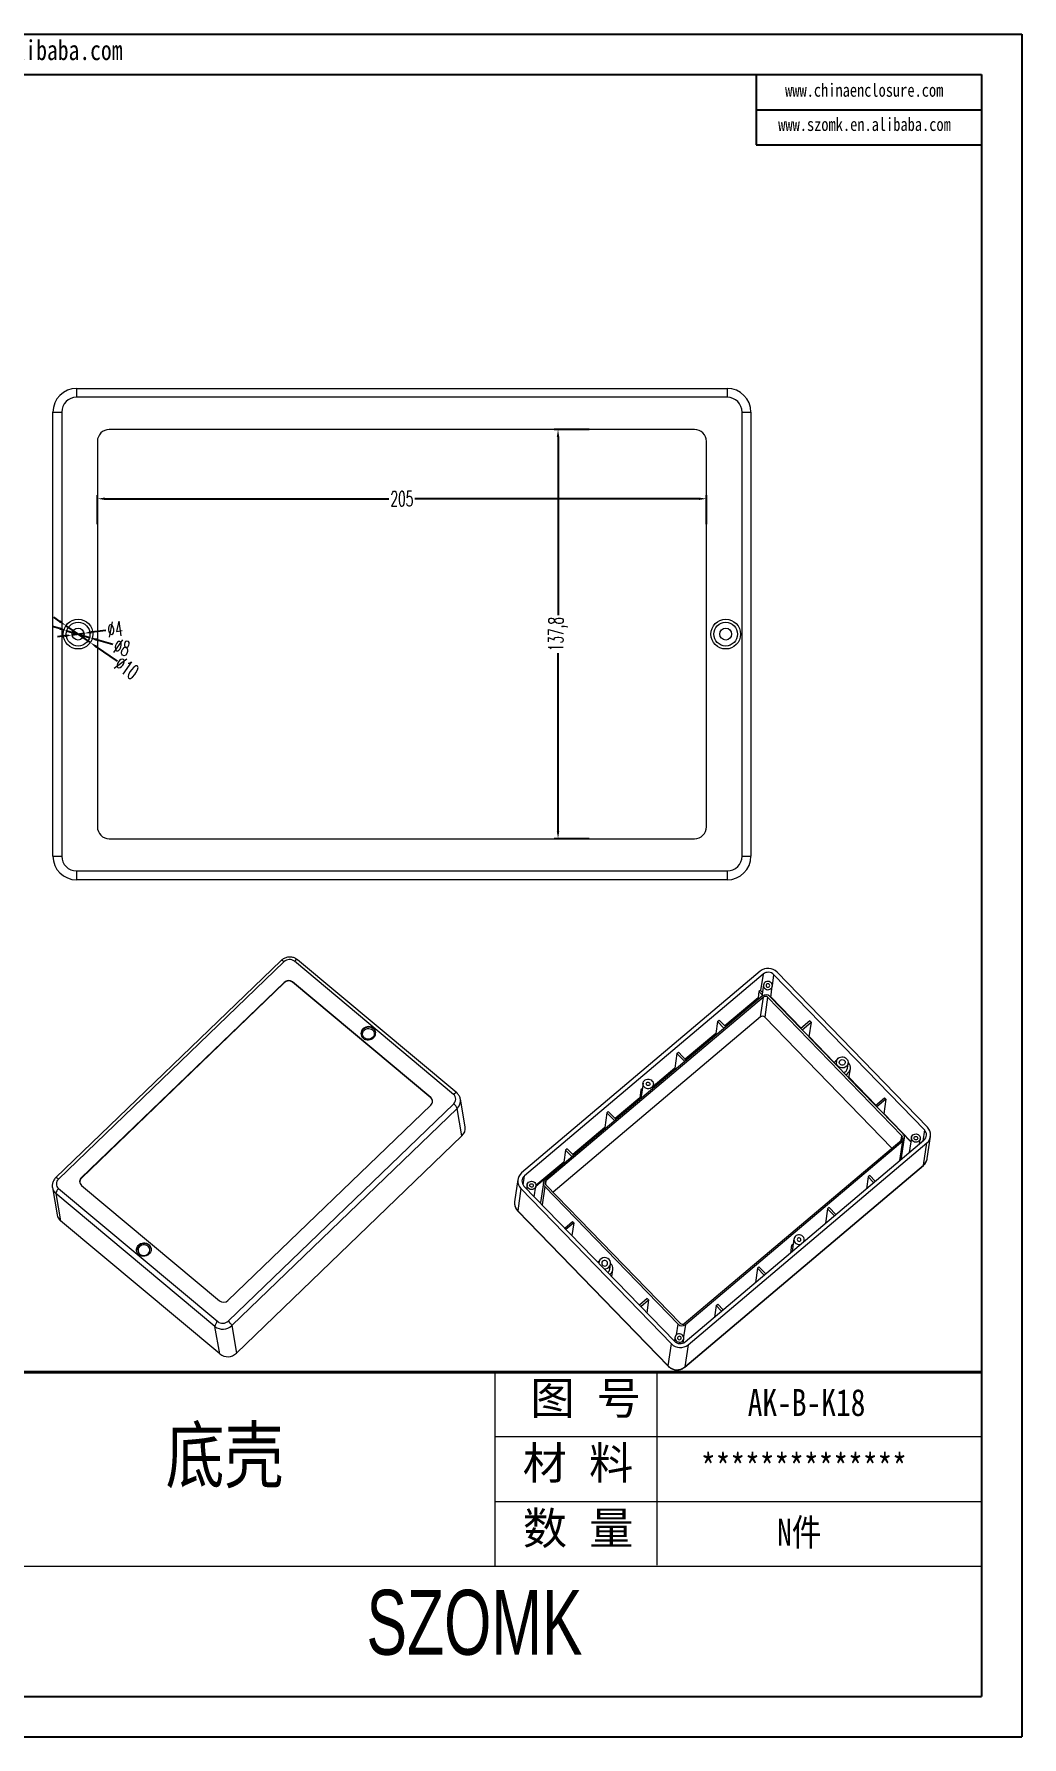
# Model space of a CAD drawing. Header units: inches. Extents: x 1539 to 3411, y 532 to 1105.
# Drawn here: x 2018 to 2350, y 532 to 1105 of the extents above; entities that cross this region are included whole.
import ezdxf

# ---------------------------------------------------------------- set-up
doc = ezdxf.new("R2010")
doc.units = ezdxf.units.IN
doc.layers.add('文字', color=81, linetype='Continuous')
doc.layers.add('粗实线', color=7, linetype='Continuous', lineweight=30)
doc.layers.add('细实线', color=3, linetype='Continuous', lineweight=9)
doc.styles.add('SLDTEXTSTYLE2', font='TXT', dxfattribs={"width": 0.6, "bigfont": 'bigfont'})
doc.styles.get("Standard").update_dxf_attribs({"font": 'txt', "bigfont": 'gbcbig.shx'})
doc.styles.add('宋体', font='', dxfattribs={"width": 0.8, "height": 3.5})
doc.styles.add('长仿宋', font='', dxfattribs={"width": 0.7, "height": 4})
doc.styles.get('宋体').set_extended_font_data('SimSun')
doc.styles.get('长仿宋').set_extended_font_data('SimSun')
doc.dimstyles.new('5', dxfattribs={"dimtxt": 5, "dimasz": 2.5, "dimexe": 1.25, "dimexo": 0.625, "dimtad": 0, "dimzin": 12, "dimtxsty": 'SLDTEXTSTYLE2', "dimcen": 2.5, "dimclrd": 3, "dimclre": 3, "dimclrt": 256, "dimadec": 0, "dimazin": 0, "dimtfac": 1, "dimtmove": 0, "dimatfit": 3, "dimfxl": 0, "dimarcsym": 0})

# ---------------------------------------------------------------- blocks, each defined once
blk = doc.blocks.new('*D109')
at = {"color": 3, "lineweight": -2}
for p, q in [((2026.51, 907.39), (2024.45, 908.81)), ((2028.56, 905.97), (2036.79, 900.28)), ((2045.9, 893.98), (2038.84, 898.86))]:
    blk.add_line(p, q, dxfattribs=at)
at = {"color": 3}
for points in [[(2026.75, 907.74), (2026.27, 907.05), (2028.56, 905.97)], [(2039.08, 899.2), (2038.61, 898.52), (2036.79, 900.28)]]:
    blk.add_solid(points, dxfattribs=at)
at = {"layer": 'Defpoints', "color": 0}
for p in [(2028.56, 905.97), (2036.79, 900.28)]:
    blk.add_point(p, dxfattribs=at)
at = {"insert": (2049.08, 891.77), "char_height": 5, "attachment_point": 5, "rotation": 325.32161, "style": 'SLDTEXTSTYLE2'}
blk.add_mtext('∅10', dxfattribs=at)
blk = doc.blocks.new('*D110')
at = {"color": 3, "lineweight": -2}
for p, q in [((2026.45, 905), (2024.06, 905.72)), ((2028.85, 904.28), (2036.51, 901.97)), ((2044.41, 899.59), (2038.9, 901.25))]:
    blk.add_line(p, q, dxfattribs=at)
at = {"color": 3}
for points in [[(2026.57, 905.4), (2026.33, 904.6), (2028.85, 904.28)], [(2039.02, 901.65), (2038.78, 900.85), (2036.51, 901.97)]]:
    blk.add_solid(points, dxfattribs=at)
at = {"layer": 'Defpoints', "color": 0}
for p in [(2028.85, 904.28), (2036.51, 901.97)]:
    blk.add_point(p, dxfattribs=at)
at = {"insert": (2047.4, 898.69), "char_height": 5, "attachment_point": 5, "rotation": 343.22592, "style": 'SLDTEXTSTYLE2'}
blk.add_mtext('∅8', dxfattribs=at)
blk = doc.blocks.new('*D111')
at = {"color": 3, "lineweight": -2}
for p, q in [((2028.22, 902.51), (2025.74, 902.17)), ((2030.69, 902.85), (2034.66, 903.4)), ((2041.96, 904.4), (2037.13, 903.74))]:
    blk.add_line(p, q, dxfattribs=at)
at = {"color": 3}
for points in [[(2028.16, 902.93), (2028.27, 902.1), (2030.69, 902.85)], [(2037.08, 904.15), (2037.19, 903.32), (2034.66, 903.4)]]:
    blk.add_solid(points, dxfattribs=at)
at = {"layer": 'Defpoints', "color": 0}
for p in [(2030.69, 902.85), (2034.66, 903.4)]:
    blk.add_point(p, dxfattribs=at)
at = {"insert": (2045.05, 904.82), "char_height": 5, "attachment_point": 5, "rotation": 7.81156, "style": 'SLDTEXTSTYLE2'}
blk.add_mtext('∅4', dxfattribs=at)
blk = doc.blocks.new('*D112')
at = {"color": 3, "lineweight": -2}
for p, q in [((2039.18, 940.11), (2039.18, 949.96)), ((2041.68, 948.71), (2137.3, 948.71)), ((2241.68, 948.71), (2146.05, 948.71)), ((2244.18, 940.11), (2244.18, 949.96))]:
    blk.add_line(p, q, dxfattribs=at)
at = {"color": 3}
for points in [[(2041.68, 949.12), (2041.68, 948.29), (2039.18, 948.71)], [(2241.68, 949.12), (2241.68, 948.29), (2244.18, 948.71)]]:
    blk.add_solid(points, dxfattribs=at)
at = {"layer": 'Defpoints', "color": 0}
for p in [(2244.18, 948.71), (2039.18, 939.48), (2244.18, 939.48)]:
    blk.add_point(p, dxfattribs=at)
at = {"insert": (2141.68, 948.71), "char_height": 5, "attachment_point": 5, "style": 'SLDTEXTSTYLE2'}
blk.add_mtext('205', dxfattribs=at)
blk = doc.blocks.new('*D113')
at = {"color": 3, "lineweight": -2}
for p, q in [((2204.69, 972.03), (2192.99, 972.03)), ((2194.24, 969.53), (2194.24, 909.5)), ((2194.24, 836.73), (2194.24, 896.75)), ((2204.69, 834.23), (2192.99, 834.23))]:
    blk.add_line(p, q, dxfattribs=at)
at = {"color": 3}
for points in [[(2193.82, 969.53), (2194.66, 969.53), (2194.24, 972.03)], [(2193.82, 836.73), (2194.66, 836.73), (2194.24, 834.23)]]:
    blk.add_solid(points, dxfattribs=at)
at = {"layer": 'Defpoints', "color": 0}
for p in [(2205.32, 972.03), (2194.24, 834.23), (2205.32, 834.23)]:
    blk.add_point(p, dxfattribs=at)
at = {"insert": (2194.24, 903.13), "char_height": 5, "attachment_point": 5, "rotation": 90, "style": 'SLDTEXTSTYLE2'}
blk.add_mtext('137,8', dxfattribs=at)

msp = doc.modelspace()

# ---------------------------------------------------------------- linework, layer by layer
for p, q in [((1539.429, 1105.186), (2350.404, 1105.186)), ((2350.404, 1105.186), (2350.404, 531.77)), ((1560.413, 1091.534), (2336.751, 1091.534)), ((2260.902, 1091.534), (2260.902, 1067.831)), ((2336.751, 1091.534), (2336.751, 545.422)), ((2260.902, 1079.682), (2336.751, 1079.682)), ((2260.902, 1067.831), (2336.751, 1067.831)), ((1560.413, 545.422), (2336.751, 545.422)), ((1539.429, 531.77), (2350.404, 531.77))]:
    msp.add_line(p, q)
at = {"color": 7, "linetype": 'Continuous', "lineweight": 15}
for p, q in [((2032.176, 985.875), (2032.176, 982.875)), ((2032.176, 985.875), (2251.176, 985.875)), ((2251.176, 982.875), (2032.176, 982.875)), ((2251.176, 985.875), (2251.176, 982.875)), ((2024.176, 828.375), (2024.176, 977.875)), ((2024.176, 977.875), (2027.176, 977.875)), ((2027.176, 977.875), (2027.176, 828.375)), ((2256.176, 828.375), (2256.176, 977.875)), ((2256.176, 977.875), (2259.176, 977.875)), ((2259.176, 977.875), (2259.176, 828.375)), ((2240.176, 972.025), (2043.176, 972.025)), ((2039.176, 968.025), (2039.176, 838.225)), ((2244.176, 838.225), (2244.176, 968.025)), ((2043.176, 834.225), (2240.176, 834.225)), ((2024.176, 828.375), (2027.176, 828.375)), ((2256.176, 828.375), (2259.176, 828.375)), ((2032.176, 823.375), (2251.176, 823.375)), ((2032.176, 823.375), (2032.176, 820.375)), ((2251.176, 820.375), (2032.176, 820.375)), ((2251.176, 823.375), (2251.176, 820.375)), ((2101.038, 793.209), (2025.119, 720.045)), ((2101.964, 792.79), (2026.045, 719.626)), ((2159.051, 748.155), (2105.489, 792.962)), ((2160.128, 748.644), (2106.566, 793.452)), ((2102.038, 785.863), (2033.746, 720.049)), ((2102.057, 785.753), (2033.765, 719.938)), ((2102.057, 785.753), (2102.038, 785.863)), ((2151.362, 747.098), (2104.858, 786.001)), ((2104.858, 786.001), (2104.877, 785.891)), ((2151.381, 746.988), (2104.877, 785.891)), ((2262.313, 789.622), (2181.974, 721.685)), ((2263.261, 788.643), (2182.922, 720.706)), ((2317.574, 736.182), (2266.93, 788.439)), ((2318.601, 737.05), (2267.958, 789.308)), ((2263.026, 781.271), (2189.84, 719.383)), ((2263.369, 780.917), (2190.183, 719.029)), ((2261.873, 782.765), (2261.567, 780.667)), ((2261.881, 780.303), (2261.63, 780.562)), ((2262.35, 783.168), (2261.873, 782.765)), ((2262.922, 781.682), (2261.873, 782.765)), ((2262.35, 783.168), (2263.036, 782.46)), ((2262.389, 774.2), (2263.369, 780.917)), ((2263.408, 785.016), (2262.839, 781.114)), ((2264.78, 780.839), (2263.8, 774.121)), ((2309.994, 734.184), (2264.78, 780.839)), ((2310.38, 734.819), (2265.495, 781.134)), ((2265.824, 780.794), (2266.377, 784.583)), ((2262.389, 774.2), (2192.586, 715.172)), ((2306.555, 730.003), (2263.8, 774.121)), ((2247.906, 772.667), (2247.315, 768.616)), ((2247.629, 768.251), (2247.378, 768.51)), ((2247.906, 772.667), (2248.457, 773.133)), ((2250.133, 770.369), (2247.906, 772.667)), ((2248.457, 773.133), (2250.684, 770.835)), ((2279.006, 772.938), (2275.946, 770.35)), ((2276.386, 769.896), (2279.446, 772.483)), ((2279.446, 772.483), (2278.72, 767.507)), ((2279.446, 772.483), (2279.006, 772.938)), ((2278.71, 767.498), (2278.72, 767.507)), ((2234.279, 761.923), (2233.559, 756.982)), ((2234.279, 761.923), (2234.756, 762.326)), ((2236.921, 759.197), (2234.279, 761.923)), ((2234.756, 762.326), (2237.398, 759.6)), ((2287.943, 759.196), (2287.788, 758.131)), ((2289.921, 757.973), (2289.657, 758.011)), ((2291.655, 756.93), (2291.902, 758.618)), ((2292.402, 758.332), (2291.919, 758.83)), ((2222.85, 751.917), (2222.081, 746.648)), ((2226.116, 750.06), (2226.314, 751.412)), ((2233.872, 756.618), (2233.621, 756.877)), ((2292.18, 753.599), (2292.645, 756.786)), ((2151.381, 746.988), (2151.362, 747.098)), ((2162.981, 737.253), (2161.373, 746.508)), ((2222.148, 749.639), (2221.764, 747.009)), ((2221.827, 746.903), (2222.078, 746.645)), ((2222.57, 749.996), (2222.148, 749.639)), ((2222.148, 749.639), (2222.469, 749.308)), ((2301.115, 744.379), (2304.175, 746.966)), ((2304.615, 746.512), (2301.556, 743.924)), ((2304.615, 746.512), (2303.889, 741.536)), ((2304.175, 746.966), (2304.615, 746.512)), ((2083.116, 678.748), (2151.408, 744.563)), ((2083.19, 671.821), (2159.109, 744.986)), ((2160.298, 743.425), (2084.38, 670.261)), ((2161.906, 734.17), (2160.298, 743.425)), ((2210.691, 741.976), (2209.97, 737.035)), ((2211.168, 742.379), (2210.691, 741.976)), ((2210.691, 741.976), (2213.333, 739.25)), ((2213.81, 739.653), (2211.168, 742.379)), ((2303.889, 741.536), (2303.879, 741.527)), ((2161.906, 734.17), (2085.987, 661.006)), ((2210.033, 736.93), (2210.284, 736.671)), ((2318.535, 726.527), (2319.624, 733.991)), ((2196.731, 729.392), (2196.14, 725.34)), ((2197.282, 729.858), (2196.731, 729.392)), ((2196.731, 729.392), (2198.958, 727.094)), ((2199.509, 727.559), (2197.282, 729.858)), ((2236.752, 670.976), (2309.938, 732.864)), ((2237.088, 664.814), (2317.428, 732.751)), ((2237.096, 670.622), (2310.281, 732.51)), ((2238.037, 663.835), (2318.376, 731.772)), ((2309.848, 726.763), (2310.828, 733.481)), ((2313.205, 733.632), (2312.464, 728.554)), ((2315.922, 731.478), (2316.173, 733.199)), ((2317.287, 724.308), (2318.376, 731.772)), ((2196.203, 725.235), (2196.454, 724.976)), ((2236.9, 656.274), (2317.24, 724.211)), ((2236.948, 656.371), (2317.287, 724.308)), ((2318.52, 726.432), (2318.535, 726.527)), ((2024.01, 716.781), (2025.618, 707.526)), ((2033.746, 720.049), (2033.765, 719.938)), ((2033.792, 717.513), (2080.296, 678.61)), ((2180.725, 719.466), (2179.637, 712.002)), ((2182.776, 717.275), (2233.419, 665.018)), ((2183.803, 717.699), (2183.615, 716.41)), ((2186.25, 713.69), (2186.771, 717.266)), ((2189.294, 718.412), (2188.314, 711.695)), ((2189.742, 717.074), (2234.626, 670.759)), ((2190.127, 717.71), (2235.341, 671.054)), ((2298.617, 720.34), (2298.036, 716.353)), ((2299.168, 720.806), (2298.617, 720.34)), ((2298.617, 720.34), (2300.479, 718.419)), ((2301.03, 718.884), (2299.168, 720.806)), ((2078.74, 669.986), (2025.178, 714.793)), ((2025.178, 714.793), (2026.785, 705.538)), ((2026.103, 716.457), (2079.665, 671.649)), ((2181.749, 716.407), (2180.66, 708.942)), ((2181.749, 716.407), (2232.392, 664.149)), ((2188.301, 711.574), (2188.314, 711.695)), ((2080.348, 660.731), (2026.785, 705.538)), ((2180.66, 708.942), (2231.303, 656.685)), ((2180.683, 708.829), (2231.327, 656.572)), ((2196.471, 703.144), (2199.125, 705.388)), ((2199.125, 705.388), (2199.565, 704.933)), ((2284.99, 709.596), (2284.279, 704.719)), ((2285.467, 709.999), (2284.99, 709.596)), ((2284.99, 709.596), (2287.267, 707.246)), ((2287.744, 707.65), (2285.467, 709.999)), ((2199.565, 704.933), (2196.911, 702.689)), ((2199.565, 704.933), (2198.934, 700.603)), ((2272.859, 697.312), (2272.485, 694.746)), ((2272.859, 697.312), (2273.336, 697.715)), ((2273.282, 696.876), (2272.859, 697.312)), ((2273.663, 699.486), (2273.04, 695.215)), ((2273.336, 697.715), (2273.396, 697.654)), ((2277.075, 698.627), (2277.126, 698.98)), ((2207.971, 691.569), (2207.934, 691.315)), ((2209.685, 690.384), (2209.948, 690.345)), ((2211.683, 689.303), (2211.929, 690.991)), ((2211.947, 691.237), (2212.394, 690.776)), ((2212.326, 686.783), (2212.672, 689.159)), ((2261.402, 689.649), (2260.691, 684.772)), ((2261.402, 689.649), (2261.879, 690.052)), ((2263.679, 687.299), (2261.402, 689.649)), ((2261.879, 690.052), (2264.156, 687.703)), ((2224.294, 679.417), (2221.64, 677.172)), ((2222.081, 676.718), (2224.735, 678.962)), ((2224.735, 678.962), (2224.103, 674.631)), ((2224.735, 678.962), (2224.294, 679.417)), ((2247.442, 677.065), (2246.861, 673.077)), ((2247.442, 677.065), (2247.992, 677.531)), ((2249.304, 675.144), (2247.442, 677.065)), ((2247.992, 677.531), (2249.855, 675.609)), ((2080.348, 660.731), (2078.74, 669.986)), ((2084.38, 670.261), (2085.987, 661.006)), ((2233.599, 666.315), (2233.411, 665.026)), ((2236.348, 664.379), (2236.568, 665.882)), ((2231.303, 656.685), (2232.392, 664.149)), ((2238.037, 663.835), (2236.948, 656.371))]:
    msp.add_line(p, q, dxfattribs=at)
at = {"color": 8, "linetype": 'Continuous', "lineweight": 15}
for p, q in [((2263.261, 788.643), (2262.448, 783.067)), ((2266.39, 784.736), (2266.93, 788.439)), ((2261.567, 780.667), (2250.349, 771.181)), ((2250.433, 771.094), (2261.63, 780.562)), ((2265.827, 780.811), (2275.956, 770.359)), ((2276.052, 770.439), (2265.85, 780.967)), ((2247.315, 768.616), (2237.063, 759.946)), ((2237.147, 759.859), (2247.378, 768.51)), ((2278.72, 767.507), (2287.165, 758.794)), ((2287.24, 758.895), (2278.743, 767.662)), ((2233.559, 756.982), (2226.221, 750.777)), ((2226.195, 750.597), (2233.621, 756.877)), ((2292.182, 753.616), (2301.126, 744.388)), ((2301.221, 744.468), (2292.205, 753.771)), ((2221.764, 747.009), (2213.475, 739.999)), ((2213.559, 739.912), (2221.827, 746.903)), ((2303.889, 741.536), (2312.988, 732.147)), ((2313.011, 732.302), (2303.912, 741.691)), ((2209.97, 737.035), (2199.174, 727.905)), ((2199.258, 727.818), (2210.033, 736.93)), ((2309.783, 732.733), (2309.994, 734.184)), ((2317.574, 736.182), (2317.023, 732.409)), ((2309.316, 725.892), (2310.281, 732.51)), ((2186.77, 717.259), (2196.203, 725.235)), ((2196.14, 725.34), (2186.785, 717.429)), ((2182.476, 717.65), (2182.922, 720.706)), ((2189.742, 717.074), (2188.856, 711.002)), ((2190.183, 719.029), (2190.012, 717.854)), ((2234.104, 667.177), (2234.626, 670.759)), ((2237.096, 670.622), (2236.499, 666.531))]:
    msp.add_line(p, q, dxfattribs=at)
at = {"color": 8, "linetype": 'Continuous', "lineweight": 15, "flags": 128}
for points in [[(2101.964, 792.79), (2101.756, 792.953), (2101.561, 793.084), (2101.386, 793.178), (2101.237, 793.232), (2101.121, 793.244), (2101.042, 793.213), (2101.038, 793.209)], [(2106.566, 793.452), (2106.52, 793.48), (2106.404, 793.502), (2106.258, 793.477), (2106.086, 793.408), (2105.895, 793.295), (2105.694, 793.145), (2105.489, 792.962)], [(2160.128, 748.644), (2160.082, 748.673), (2159.966, 748.694), (2159.82, 748.67), (2159.648, 748.6), (2159.457, 748.488), (2159.256, 748.337), (2159.051, 748.155)], [(2317.24, 724.211), (2317.253, 724.224), (2317.287, 724.308)], [(2026.045, 719.626), (2025.838, 719.788), (2025.642, 719.919), (2025.467, 720.014), (2025.319, 720.068), (2025.202, 720.079), (2025.123, 720.048), (2025.119, 720.045)], [(2180.683, 708.829), (2180.666, 708.856), (2180.66, 708.942)], [(2231.327, 656.572), (2231.309, 656.599), (2231.303, 656.685)], [(2236.9, 656.274), (2236.913, 656.287), (2236.948, 656.371)]]:
    msp.add_lwpolyline(points, dxfattribs=at)
at = {"color": 7, "linetype": 'Continuous', "lineweight": 15, "flags": 128}
for points in [[(2263.792, 783.868), (2264.093, 783.629), (2264.448, 783.469), (2264.833, 783.399), (2265.223, 783.426), (2265.59, 783.545), (2265.909, 783.75), (2266.159, 784.027), (2266.323, 784.356), (2266.39, 784.716), (2266.354, 785.081), (2266.219, 785.427), (2265.993, 785.73), (2265.693, 785.969), (2265.338, 786.129), (2264.952, 786.199), (2264.563, 786.173), (2264.196, 786.053), (2263.877, 785.848), (2263.626, 785.571), (2263.462, 785.242), (2263.396, 784.882), (2263.432, 784.517), (2263.567, 784.172), (2263.792, 783.868)], [(2264.434, 784.411), (2264.631, 784.274), (2264.868, 784.216), (2265.109, 784.247), (2265.316, 784.362), (2265.459, 784.544), (2265.516, 784.764), (2265.478, 784.99), (2265.351, 785.187), (2265.154, 785.325), (2264.918, 785.382), (2264.677, 785.351), (2264.469, 785.236), (2264.326, 785.054), (2264.269, 784.834), (2264.307, 784.608), (2264.434, 784.411)], [(2128.63, 767.05), (2129.026, 766.783), (2129.477, 766.595), (2129.964, 766.494), (2130.467, 766.484), (2130.966, 766.566), (2131.441, 766.735), (2131.871, 766.987), (2132.24, 767.309), (2132.532, 767.689), (2132.735, 768.111), (2132.84, 768.558), (2132.845, 769.012), (2132.748, 769.454), (2132.553, 769.866), (2132.269, 770.231), (2131.906, 770.534), (2131.48, 770.763), (2131.009, 770.909), (2130.511, 770.964), (2130.007, 770.928), (2129.518, 770.802), (2129.063, 770.59), (2128.662, 770.302), (2128.33, 769.949), (2128.081, 769.546), (2127.926, 769.109), (2127.87, 768.656), (2127.917, 768.206), (2128.064, 767.777), (2128.305, 767.386), (2128.63, 767.05)], [(2129.015, 767.164), (2128.73, 767.464), (2128.53, 767.817), (2128.424, 768.203), (2128.416, 768.605), (2128.508, 769.001), (2128.695, 769.372), (2128.968, 769.699), (2129.313, 769.967), (2129.712, 770.161), (2130.145, 770.271), (2130.592, 770.293), (2131.029, 770.225), (2131.434, 770.07), (2131.788, 769.837), (2132.072, 769.537), (2132.272, 769.184), (2132.379, 768.798), (2132.386, 768.396), (2132.294, 768), (2132.107, 767.629), (2131.834, 767.302), (2131.49, 767.034), (2131.091, 766.841), (2130.657, 766.73), (2130.211, 766.708), (2129.774, 766.776), (2129.368, 766.931), (2129.015, 767.164)], [(2288.455, 757.666), (2288.19, 758.008), (2288.013, 758.396), (2287.93, 758.809), (2287.948, 759.227), (2288.065, 759.628), (2288.275, 759.994), (2288.568, 760.305), (2288.928, 760.546), (2289.338, 760.705), (2289.778, 760.774), (2290.225, 760.749), (2290.657, 760.632), (2291.052, 760.428), (2291.39, 760.148), (2291.655, 759.806), (2291.832, 759.418), (2291.915, 759.005), (2291.897, 758.588), (2291.78, 758.186), (2291.57, 757.82), (2291.278, 757.509), (2290.917, 757.268), (2290.507, 757.109), (2290.067, 757.04), (2289.62, 757.065), (2289.188, 757.182), (2288.793, 757.386), (2288.455, 757.666)], [(2289.189, 758.287), (2289.009, 758.547), (2288.927, 758.847), (2288.954, 759.153), (2289.086, 759.432), (2289.308, 759.655), (2289.597, 759.797), (2289.921, 759.842), (2290.245, 759.785), (2290.535, 759.634), (2290.758, 759.404), (2290.89, 759.12), (2290.918, 758.813), (2290.838, 758.516), (2290.658, 758.262), (2290.399, 758.077), (2290.088, 757.983), (2289.76, 757.988), (2289.449, 758.093), (2289.189, 758.287)], [(2225.866, 752.751), (2226.112, 752.426), (2226.27, 752.058), (2226.329, 751.666), (2226.287, 751.275), (2226.146, 750.906), (2225.914, 750.581), (2225.604, 750.32), (2225.235, 750.136), (2224.828, 750.041), (2224.407, 750.041), (2223.996, 750.135), (2223.619, 750.318), (2223.298, 750.579), (2223.051, 750.903), (2222.894, 751.272), (2222.835, 751.663), (2222.877, 752.055), (2223.018, 752.424), (2223.25, 752.748), (2223.56, 753.01), (2223.929, 753.194), (2224.335, 753.289), (2224.757, 753.289), (2225.168, 753.195), (2225.545, 753.012), (2225.866, 752.751)], [(2225.04, 752.053), (2225.168, 751.856), (2225.206, 751.63), (2225.149, 751.41), (2225.005, 751.228), (2224.798, 751.113), (2224.557, 751.082), (2224.32, 751.139), (2224.123, 751.277), (2223.996, 751.474), (2223.958, 751.7), (2224.015, 751.92), (2224.158, 752.102), (2224.366, 752.217), (2224.607, 752.248), (2224.843, 752.19), (2225.04, 752.053)], [(2313.589, 732.485), (2313.363, 732.788), (2313.228, 733.134), (2313.192, 733.499), (2313.259, 733.859), (2313.423, 734.188), (2313.673, 734.464), (2313.992, 734.67), (2314.359, 734.789), (2314.749, 734.815), (2315.134, 734.746), (2315.489, 734.586), (2315.79, 734.346), (2316.015, 734.043), (2316.15, 733.697), (2316.186, 733.332), (2316.119, 732.973), (2315.956, 732.644), (2315.705, 732.367), (2315.386, 732.162), (2315.019, 732.042), (2314.629, 732.016), (2314.244, 732.086), (2313.889, 732.245), (2313.589, 732.485)], [(2314.231, 733.028), (2314.103, 733.225), (2314.065, 733.451), (2314.122, 733.671), (2314.266, 733.853), (2314.473, 733.968), (2314.714, 733.999), (2314.951, 733.941), (2315.148, 733.804), (2315.275, 733.607), (2315.313, 733.381), (2315.256, 733.161), (2315.113, 732.979), (2314.905, 732.864), (2314.664, 732.833), (2314.427, 732.89), (2314.231, 733.028)], [(2186.388, 718.413), (2186.613, 718.11), (2186.748, 717.764), (2186.784, 717.399), (2186.718, 717.039), (2186.554, 716.71), (2186.303, 716.433), (2185.984, 716.228), (2185.617, 716.109), (2185.228, 716.082), (2184.842, 716.152), (2184.487, 716.312), (2184.187, 716.551), (2183.961, 716.855), (2183.826, 717.2), (2183.79, 717.565), (2183.857, 717.925), (2184.021, 718.254), (2184.271, 718.531), (2184.59, 718.736), (2184.957, 718.856), (2185.347, 718.882), (2185.732, 718.812), (2186.087, 718.652), (2186.388, 718.413)], [(2185.746, 717.87), (2185.873, 717.673), (2185.911, 717.447), (2185.854, 717.227), (2185.711, 717.045), (2185.503, 716.93), (2185.262, 716.899), (2185.026, 716.957), (2184.829, 717.094), (2184.701, 717.291), (2184.663, 717.517), (2184.72, 717.737), (2184.864, 717.919), (2185.071, 718.034), (2185.312, 718.065), (2185.549, 718.008), (2185.746, 717.87)], [(2276.678, 700.319), (2276.357, 700.58), (2275.98, 700.763), (2275.569, 700.857), (2275.148, 700.857), (2274.741, 700.762), (2274.372, 700.578), (2274.063, 700.317), (2273.831, 699.992), (2273.689, 699.623), (2273.647, 699.232), (2273.707, 698.84), (2273.864, 698.472), (2274.11, 698.147), (2274.431, 697.886), (2274.809, 697.703), (2275.22, 697.609), (2275.641, 697.609), (2275.942, 697.67)], [(2275.853, 699.621), (2275.656, 699.758), (2275.419, 699.816), (2275.179, 699.785), (2274.971, 699.67), (2274.828, 699.488), (2274.771, 699.268), (2274.809, 699.042), (2274.936, 698.845), (2275.133, 698.708), (2275.37, 698.65), (2275.61, 698.681), (2275.818, 698.796), (2275.961, 698.978), (2276.018, 699.198), (2275.98, 699.424), (2275.853, 699.621)], [(2056.524, 697.561), (2056.849, 697.225), (2057.09, 696.834), (2057.237, 696.405), (2057.283, 695.955), (2057.228, 695.502), (2057.073, 695.065), (2056.824, 694.662), (2056.492, 694.309), (2056.091, 694.021), (2055.636, 693.809), (2055.146, 693.683), (2054.642, 693.647), (2054.145, 693.703), (2053.673, 693.848), (2053.248, 694.077), (2052.885, 694.38), (2052.601, 694.745), (2052.406, 695.157), (2052.309, 695.599), (2052.313, 696.053), (2052.419, 696.5), (2052.622, 696.922), (2052.914, 697.302), (2053.283, 697.625), (2053.713, 697.876), (2054.187, 698.046), (2054.687, 698.127), (2055.19, 698.117), (2055.677, 698.016), (2056.128, 697.828), (2056.524, 697.561)], [(2053.442, 694.334), (2053.796, 694.1), (2054.202, 693.946), (2054.638, 693.878), (2055.085, 693.899), (2055.519, 694.01), (2055.918, 694.204), (2056.262, 694.471), (2056.535, 694.799), (2056.722, 695.17), (2056.814, 695.566), (2056.807, 695.967), (2056.7, 696.354), (2056.5, 696.706), (2056.216, 697.006), (2055.862, 697.24), (2055.457, 697.394), (2055.02, 697.462), (2054.573, 697.44), (2054.14, 697.33), (2053.74, 697.136), (2053.396, 696.869), (2053.123, 696.541), (2052.936, 696.17), (2052.844, 695.774), (2052.851, 695.373), (2052.958, 694.986), (2053.158, 694.634), (2053.442, 694.334)], [(2208.084, 691.98), (2207.929, 691.883), (2207.617, 691.642)], [(2210.684, 691.9), (2210.424, 692.094), (2210.113, 692.199), (2209.784, 692.204), (2209.473, 692.11), (2209.214, 691.925), (2209.035, 691.671), (2208.955, 691.374), (2208.982, 691.067), (2209.115, 690.783), (2209.338, 690.553), (2209.627, 690.401), (2209.952, 690.345), (2210.276, 690.39), (2210.565, 690.532), (2210.787, 690.754), (2210.919, 691.034), (2210.945, 691.34), (2210.864, 691.64), (2210.684, 691.9)], [(2236.184, 667.029), (2235.883, 667.269), (2235.528, 667.429), (2235.143, 667.498), (2234.754, 667.472), (2234.387, 667.353), (2234.067, 667.147), (2233.817, 666.871), (2233.653, 666.542), (2233.587, 666.182), (2233.622, 665.817), (2233.757, 665.471), (2233.983, 665.168), (2234.283, 664.928), (2234.639, 664.768), (2235.024, 664.699), (2235.413, 664.725), (2235.78, 664.845), (2236.1, 665.05), (2236.35, 665.327), (2236.514, 665.656), (2236.58, 666.015), (2236.545, 666.38), (2236.41, 666.726), (2236.184, 667.029)], [(2235.542, 666.487), (2235.345, 666.624), (2235.108, 666.682), (2234.868, 666.651), (2234.66, 666.536), (2234.517, 666.354), (2234.46, 666.134), (2234.498, 665.908), (2234.625, 665.711), (2234.822, 665.573), (2235.059, 665.516), (2235.299, 665.547), (2235.507, 665.662), (2235.65, 665.844), (2235.707, 666.064), (2235.669, 666.29), (2235.542, 666.487)]]:
    msp.add_lwpolyline(points, dxfattribs=at)
at = {"color": 7, "linetype": 'Continuous', "lineweight": 15}
for centre, radius in [((2032.676, 903.125), 5), ((2032.676, 903.125), 4), ((2250.676, 903.125), 5), ((2250.676, 903.125), 4), ((2032.676, 903.125), 2), ((2250.676, 903.125), 2)]:
    msp.add_circle(centre, radius, dxfattribs=at)
for centre, radius, start, end in [((2032.176, 977.875), 8, 90, 180), ((2032.176, 977.875), 5, 90, 180), ((2251.176, 977.875), 8, 0, 90), ((2251.176, 977.875), 5, 0, 90), ((2043.176, 968.025), 4, 90, 180), ((2240.176, 968.025), 4, 0, 90), ((2043.176, 838.225), 4, 180, 270), ((2240.176, 838.225), 4, 270, 0), ((2032.176, 828.375), 8, 180, 270), ((2032.176, 828.375), 5, 180, 270), ((2251.176, 828.375), 5, 270, 0), ((2251.176, 828.375), 8, 270, 0), ((2103.825, 790.848), 2.69, 51.80075, 133.781871), ((2103.527, 784.31), 2.152, 51.800655, 133.782061), ((2103.546, 784.2), 2.152, 51.800655, 133.782061), ((2264.963, 786.384), 4.185, 44.320156, 129.299208), ((2264.984, 786.535), 2.723, 44.366719, 129.252645), ((2261.755, 780.708), 0.193, 192.112715, 229.248449), ((2264.185, 779.852), 1.833, 44.366655, 129.252595), ((2264.032, 780.106), 1.047, 44.366861, 129.252702), ((2263.052, 773.389), 1.047, 44.366861, 129.252702), ((2130.442, 768.268), 2.521, 17.775725, 181.930958), ((2247.504, 768.656), 0.193, 192.112715, 229.248449), ((2233.747, 757.023), 0.193, 192.112715, 229.248449), ((2289.478, 757.154), 2.835, 120.092367, 144.664232), ((2289.829, 757.222), 1.849, 287.319134, 350.917875), ((2289.977, 757.169), 2.69, 294.492675, 25.616949), ((2150.293, 745.81), 1.674, 311.80188, 50.297538), ((2150.325, 745.699), 1.666, 12.123099, 50.681516), ((2157.714, 746.545), 2.092, 311.802099, 50.297439), ((2221.953, 747.049), 0.193, 192.112715, 229.248449), ((2156.915, 742.08), 3.641, 21.694145, 52.95589), ((2159.567, 736.714), 3.455, 312.590359, 8.961566), ((2210.159, 737.076), 0.193, 192.112715, 229.248449), ((2309.365, 733.549), 0.893, 309.903705, 45.219169), ((2309.278, 733.709), 1.563, 309.903832, 45.219402), ((2315.937, 734.533), 2.323, 309.903774, 45.219329), ((2316.079, 734.514), 3.577, 309.959673, 45.163429), ((2196.328, 725.381), 0.193, 192.112715, 229.248449), ((2308.323, 726.987), 1.541, 326.706984, 351.642065), ((2027.439, 718.066), 2.092, 131.802099, 230.297439), ((2034.861, 718.801), 1.674, 131.80188, 230.297538), ((2034.936, 718.665), 1.73, 132.601081, 187.045277), ((2184.271, 718.943), 3.577, 129.959673, 225.163429), ((2184.412, 718.924), 2.323, 129.903774, 225.219329), ((2190.843, 718.184), 1.563, 129.903832, 225.219402), ((2190.756, 718.344), 0.893, 129.903705, 225.219169), ((2027.71, 714.474), 2.552, 129.024604, 172.808805), ((2028.9, 708.117), 3.335, 190.205343, 230.648231), ((2275.566, 699.205), 1.574, 336.127724, 45.018182), ((2054.899, 695.409), 2.549, 49.261558, 181.256073), ((2055.231, 695.721), 2.096, 13.408754, 50.565302), ((2209.936, 691.198), 1.986, 41.776673, 177.163653), ((2210.079, 691.245), 1.849, 260.360199, 43.618937), ((2209.906, 689.571), 1.797, 307.63649, 351.409196), ((2210.037, 689.541), 2.661, 308.1683, 27.655688), ((2081.627, 680.301), 2.152, 231.800655, 313.782061), ((2081.272, 669.666), 2.552, 129.024604, 172.808805), ((2081.329, 673.763), 2.69, 231.80075, 313.781871), ((2080.996, 668.915), 3.641, 21.694145, 52.95589), ((2236.09, 671.787), 1.047, 224.366861, 309.252702), ((2081.402, 673.359), 4.297, 231.721086, 313.861535), ((2235.936, 672.041), 1.833, 224.366655, 309.252595), ((2083.01, 664.104), 4.297, 231.721086, 313.861535), ((2235.386, 667.073), 4.185, 224.320156, 309.299208), ((2235.365, 666.922), 2.723, 224.366719, 309.252645), ((2234.297, 659.609), 4.185, 224.320156, 309.299208)]:
    msp.add_arc(centre, radius, start, end, dxfattribs=at)
at = {"color": 8, "linetype": 'Continuous', "lineweight": 15}
for centre, radius, start, end in [((2157.96, 745.97), 3.456, 312.591044, 8.909297), ((2314.987, 727.063), 3.589, 309.85781, 349.878913), ((2027.293, 717.372), 3.335, 190.151791, 230.648816), ((2183.235, 711.505), 3.633, 172.136258, 224.856276)]:
    msp.add_arc(centre, radius, start, end, dxfattribs=at)
at = {"color": 7, "linetype": 'Continuous', "lineweight": 15}
for points, knots in [([(2106.566, 793.452), (2106.465, 793.531), (2106.214, 793.728), (2105.764, 793.983), (2105.218, 794.199), (2104.641, 794.335), (2104.044, 794.388), (2103.442, 794.357), (2102.847, 794.241), (2102.273, 794.043), (2101.735, 793.765), (2101.327, 793.476), (2101.109, 793.275), (2101.038, 793.209)], [0, 0, 0, 0, 0.0644975, 0.1613341, 0.2585751, 0.3564217, 0.4548115, 0.5536621, 0.6528835, 0.7523805, 0.8520232, 0.9516832, 1, 1, 1, 1]), ([(2161.363, 746.504), (2161.351, 746.585), (2161.313, 746.852), (2161.157, 747.284), (2160.9, 747.782), (2160.56, 748.247), (2160.275, 748.509), (2160.128, 748.644)], [0, 0, 0, 0, 0.098501, 0.3210949, 0.5432455, 0.7655494, 1, 1, 1, 1]), ([(2317.24, 724.211), (2317.336, 724.298), (2317.578, 724.516), (2317.908, 724.92), (2318.205, 725.421), (2318.415, 725.928), (2318.482, 726.273), (2318.513, 726.428)], [0, 0, 0, 0, 0.1481762, 0.372023, 0.5953129, 0.8176338, 1, 1, 1, 1]), ([(2025.119, 720.045), (2025.03, 719.953), (2024.802, 719.721), (2024.497, 719.298), (2024.228, 718.779), (2024.045, 718.229), (2023.957, 717.664), (2023.947, 717.177), (2024.001, 716.889), (2024.021, 716.786)], [0, 0, 0, 0, 0.1052805, 0.2682889, 0.4308431, 0.5922879, 0.752514, 0.9115818, 1, 1, 1, 1]), ([(2179.648, 712.05), (2179.644, 712.034), (2179.597, 711.831), (2179.589, 711.428), (2179.633, 710.855), (2179.774, 710.294), (2179.999, 709.761), (2180.297, 709.263), (2180.555, 708.973), (2180.683, 708.829)], [0, 0, 0, 0, 0.014418, 0.1789794, 0.3432665, 0.5074901, 0.6718961, 0.8366949, 1, 1, 1, 1]), ([(2231.327, 656.572), (2231.419, 656.482), (2231.653, 656.255), (2232.081, 655.946), (2232.609, 655.667), (2233.176, 655.466), (2233.768, 655.348), (2234.372, 655.317), (2234.974, 655.373), (2235.561, 655.515), (2236.117, 655.743), (2236.563, 656.004), (2236.809, 656.201), (2236.9, 656.274)], [0, 0, 0, 0, 0.0634991, 0.1602874, 0.2573465, 0.3547461, 0.4524331, 0.5503426, 0.6483817, 0.7464533, 0.8444579, 0.9422881, 1, 1, 1, 1])]:
    msp.add_open_spline(points, degree=3, knots=knots, dxfattribs=at)
at = {"layer": '粗实线', "color": 7, "lineweight": 40}
msp.add_line((2336.751, 654.645), (2009.084, 654.645), dxfattribs=at)
at = {"layer": '细实线', "color": 7}
for p, q in [((2172.918, 654.645), (2172.918, 589.111)), ((2227.529, 654.645), (2227.529, 589.571)), ((2336.751, 632.8), (2172.918, 632.8)), ((2336.751, 610.956), (2172.918, 610.956)), ((2336.751, 589.111), (1845.251, 589.111))]:
    msp.add_line(p, q, dxfattribs=at)

# ---------------------------------------------------------------- texts
at = {"layer": '文字', "color": 0, "attachment_point": 1, "style": '宋体'}
for s, insert, char_height, width in [('www.szomk.en.alibaba.com', (1960.449, 1103.095), 6.67469, 117.26793), ('www.chinaenclosure.com', (2270.674, 1088.532), 4.44979, 78.17862), ('www.szomk.en.alibaba.com', (2268.348, 1077.009), 4.44979, 78.17862), ('{\\H1.111x;AK-B-K18}', (2258.092, 648.939), 8.19167, 94.70487), ('底壳', (2062.111, 635.787), 18.2037, 232.72782), ('{\\H1.111x;**************}', (2242.336, 627.094), 8.19167, 94.70487), ('{\\H1.111x;N件}', (2268.001, 605.25), 8.19167, 94.70487)]:
    msp.add_mtext(s, dxfattribs=dict(at, insert=insert, char_height=char_height, width=width))
at = {"layer": '粗实线', "insert": (2129.761, 581.289), "char_height": 21.84445, "width": 244.96385, "attachment_point": 1, "style": '长仿宋'}
msp.add_mtext('{\\fSTXinwei|b0|i0|c134|p2;SZOMK}', dxfattribs=at)
at = {"layer": '细实线', "color": 7, "char_height": 10.92222, "attachment_point": 1}
for s, insert, width in [('{\\fSimSun|b0|i0|c134|p54;图 号}', (2184.928, 651.329), 54.61112), ('{\\fSimSun|b0|i0|c134|p54;材 料   }', (2182.338, 629.484), 54.61112), ('{\\fSimSun|b0|i0|c134|p54;数 量}', (2182.391, 607.532), 49.34798)]:
    msp.add_mtext(s, dxfattribs=dict(at, insert=insert, width=width))

# ---------------------------------------------------------------- dimensions: what is measured, and where the dimension line sits
dim = msp.add_linear_dim(base=(2194.24, 834.225), p1=(2205.319, 972.025), p2=(2205.319, 834.225), angle=90, dimstyle='5')
dim.commit()
dim.dimension.update_dxf_attribs({"geometry": '*D113', "text_midpoint": (2194.24, 903.125)})
dim = msp.add_linear_dim(base=(2244.176, 948.706), p1=(2039.176, 939.484), p2=(2244.176, 939.484), dimstyle='5')
dim.commit()
dim.dimension.update_dxf_attribs({"geometry": '*D112', "text_midpoint": (2141.676, 948.706)})
for p1, p2, picture, middle in [((2028.564, 905.97), (2036.787, 900.28), '*D109', (2049.084, 891.773)), ((2030.694, 902.853), (2034.657, 903.397), '*D111', (2045.052, 904.823)), ((2028.846, 904.28), (2036.505, 901.971), '*D110', (2047.397, 898.688))]:
    dim = msp.add_diameter_dim_2p(p1=p1, p2=p2, dimstyle='5')
    dim.commit()
    dim.dimension.update_dxf_attribs({"geometry": picture, "text_midpoint": middle, "dimtype": 163})

doc.saveas('drawing.dxf')
